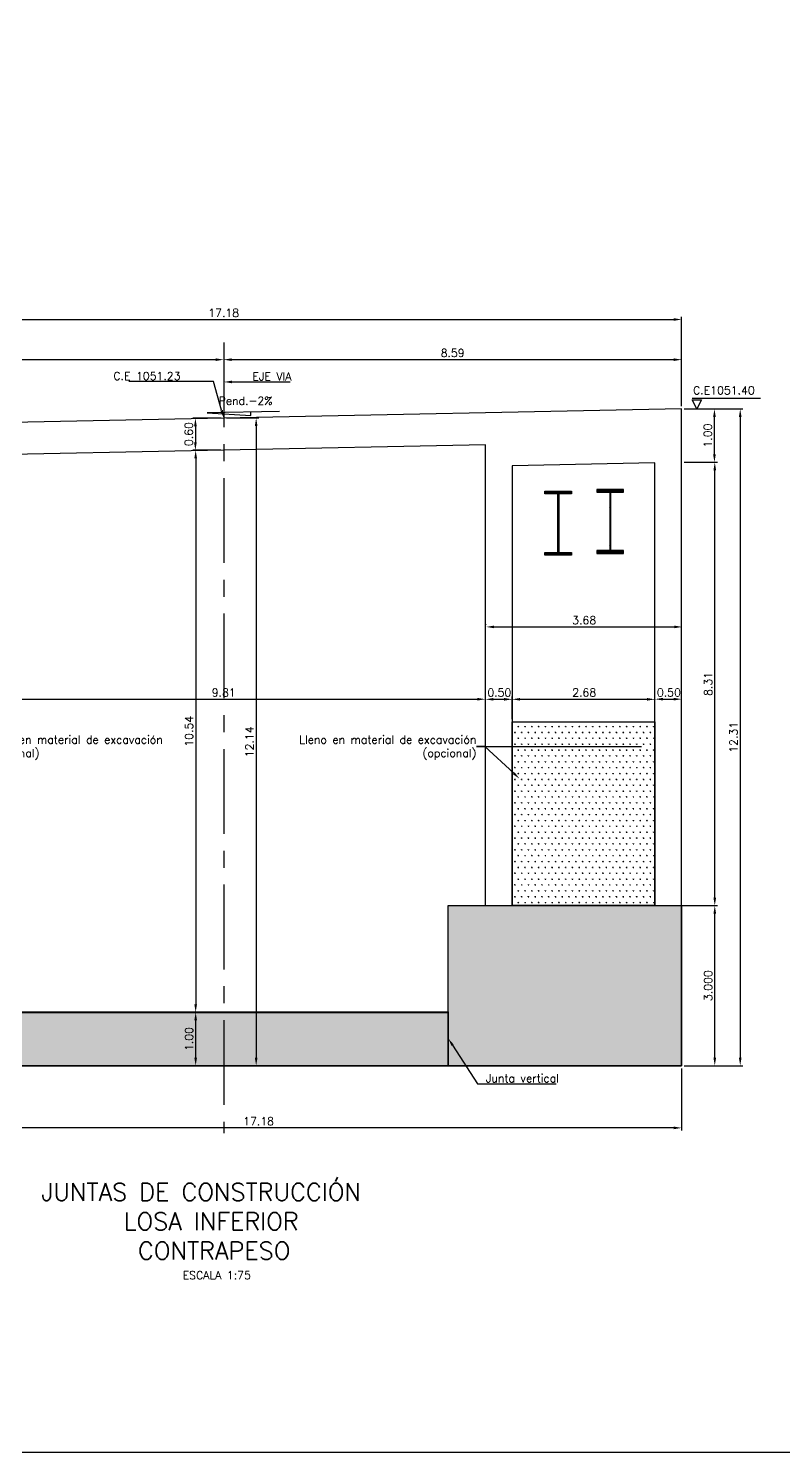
# Model space of a CAD drawing. Header units: metres. Extents: x 1080427 to 1081241, y 976768 to 977288.
# Drawn here: x 1080580.96 to 1080595.13, y 976868.29 to 976894.98 of the extents above; entities that cross this region are included whole.
import ezdxf
from ezdxf import colors
from ezdxf.entities.mleader import LeaderData, LeaderLine
from ezdxf.math import Vec2, Vec3

# ---------------------------------------------------------------- set-up
doc = ezdxf.new("R2010")
doc.units = ezdxf.units.M
doc.header["$LTSCALE"] = 25.4
doc.linetypes.add('CENTER', pattern=[2, 1.25, -0.25, 0.25, -0.25])
for name, color, linetype in [('CONTRAPESO', 3, 'Continuous'), ('DIMCONTRAPESO', 1, 'Continuous'), ('EJE VIA', 10, 'CENTER'), ('HATCH', 9, 'Continuous'), ('PERFIL MET', 37, 'Continuous'), ('REGL175', 7, 'Continuous'), ('SOLIDOS', 9, 'Continuous')]:
    doc.layers.add(name, color=color, linetype=linetype)
doc.layers.add('COTA', color=1, linetype='Continuous', lineweight=30)
doc.layers.add('COTACIM', color=20, linetype='Continuous', lineweight=5)
doc.styles.add('romans', font='romans.shx')
doc.dimstyles.new('Copy 75', dxfattribs={"dimtxt": 0.15, "dimasz": 0.15, "dimexe": 0.05, "dimexo": 0.05, "dimgap": 0.05, "dimtad": 1, "dimzin": 0, "dimdsep": 46, "dimtxsty": 'romans', "dimcen": 0.002, "dimclrd": 1, "dimclre": 1, "dimclrt": 3, "dimadec": 4, "dimazin": 0, "dimtfac": 1, "dimtofl": 0, "dimtmove": 1, "dimatfit": 3, "dimfxl": 1, "dimtolj": 1, "dimtzin": 0, "dimarcsym": 1})

# ---------------------------------------------------------------- blocks, each defined once
blk = doc.blocks.new('*D1234')
at = {"layer": 'COTA', "color": 1, "lineweight": -2, "transparency": 16777216}
for p, q in [((1080584.576185278, 976887.6756558885), (1080584.045707473, 976887.6756558885)), ((1080584.095707473, 976887.5256558885), (1080584.095707473, 976887.2255312438)), ((1080584.571185034, 976887.0755312438), (1080584.045707473, 976887.0755312438))]:
    blk.add_line(p, q, dxfattribs=at)
at = {"layer": 'COTA', "color": 1, "transparency": 16777216}
for points in [[(1080584.070707473, 976887.5256558885), (1080584.120707473, 976887.5256558885), (1080584.095707473, 976887.6756558885)], [(1080584.070707473, 976887.2255312438), (1080584.120707473, 976887.2255312438), (1080584.095707473, 976887.0755312438)]]:
    blk.add_solid(points, dxfattribs=at)
at = {"layer": 'Defpoints', "color": 0, "transparency": 16777216}
for p in [(1080584.626185278, 976887.6756558885), (1080584.095707473, 976887.0755312438), (1080584.621185035, 976887.0755312438)]:
    blk.add_point(p, dxfattribs=at)
at = {"layer": 'COTA', "color": 3, "transparency": 16777216, "insert": (1080583.970707469, 976887.3789879775), "char_height": 0.15, "attachment_point": 5, "rotation": 90, "style": 'romans'}
blk.add_mtext('\\A1;0.60', dxfattribs=at)
blk = doc.blocks.new('*D1235')
at = {"layer": 'COTA', "color": 1, "lineweight": -2, "transparency": 16777216}
for p, q in [((1080576.036185034, 976887.5506558875), (1080576.036185034, 976889.5769952025)), ((1080576.186185034, 976889.5269952024), (1080593.066185034, 976889.5269952024)), ((1080593.216185034, 976887.9006558876), (1080593.216185034, 976889.5769952025))]:
    blk.add_line(p, q, dxfattribs=at)
at = {"layer": 'COTA', "color": 1, "transparency": 16777216}
for points in [[(1080576.186185034, 976889.5519952024), (1080576.186185034, 976889.5019952024), (1080576.036185034, 976889.5269952024)], [(1080593.066185034, 976889.5519952024), (1080593.066185034, 976889.5019952024), (1080593.216185034, 976889.5269952024)]]:
    blk.add_solid(points, dxfattribs=at)
at = {"layer": 'Defpoints', "color": 0, "transparency": 16777216}
for p in [(1080593.216185034, 976889.5269952024), (1080593.216185034, 976887.8506558875), (1080576.036185034, 976887.5006558874)]:
    blk.add_point(p, dxfattribs=at)
at = {"layer": 'COTA', "color": 3, "transparency": 16777216, "insert": (1080584.626185034, 976889.6519952024), "char_height": 0.15, "attachment_point": 5, "style": 'romans'}
blk.add_mtext('\\A1;17.18', dxfattribs=at)
blk = doc.blocks.new('*D1241')
at = {"layer": 'COTA', "color": 1, "lineweight": -2, "transparency": 16777216}
for p, q in [((1080579.716317059, 976882.3598258876), (1080579.716317059, 976882.3597016039)), ((1080579.866317058, 976882.4097016039), (1080589.386185034, 976882.4097016039))]:
    blk.add_line(p, q, dxfattribs=at)
at = {"layer": 'COTA', "color": 1, "transparency": 16777216}
for points in [[(1080579.866317058, 976882.434701604), (1080579.866317058, 976882.3847016039), (1080579.716317059, 976882.4097016039)], [(1080589.386185034, 976882.434701604), (1080589.386185034, 976882.3847016039), (1080589.536185034, 976882.4097016039)]]:
    blk.add_solid(points, dxfattribs=at)
at = {"layer": 'Defpoints', "color": 0, "transparency": 16777216}
for p in [(1080579.716317059, 976882.4098258876), (1080589.536185034, 976882.4097016039), (1080589.536185034, 976882.4097016039)]:
    blk.add_point(p, dxfattribs=at)
at = {"layer": 'COTA', "color": 3, "transparency": 16777216, "insert": (1080584.626305391, 976882.5347016039), "char_height": 0.15, "attachment_point": 5, "style": 'romans'}
blk.add_mtext('\\A1;9.81', dxfattribs=at)
blk = doc.blocks.new('*D1242')
at = {"layer": 'COTA', "color": 1, "lineweight": -2, "transparency": 16777216}
for p, q in [((1080589.536185034, 976882.3597016039), (1080589.536185034, 976882.3580131867)), ((1080589.686185034, 976882.4080131868), (1080589.886185034, 976882.4080131868))]:
    blk.add_line(p, q, dxfattribs=at)
at = {"layer": 'COTA', "color": 1, "transparency": 16777216}
for points in [[(1080589.686185034, 976882.4330131868), (1080589.686185034, 976882.3830131867), (1080589.536185034, 976882.4080131868)], [(1080589.886185034, 976882.4330131868), (1080589.886185034, 976882.3830131867), (1080590.036185034, 976882.4080131868)]]:
    blk.add_solid(points, dxfattribs=at)
at = {"layer": 'Defpoints', "color": 0, "transparency": 16777216}
for p in [(1080589.536185034, 976882.4097016039), (1080590.036185034, 976882.4080131868), (1080590.036185034, 976882.4080131868)]:
    blk.add_point(p, dxfattribs=at)
at = {"layer": 'COTA', "color": 3, "transparency": 16777216, "insert": (1080589.79630463, 976882.5347016039), "char_height": 0.15, "attachment_point": 5, "style": 'romans'}
blk.add_mtext('\\A1;0.50', dxfattribs=at)
blk = doc.blocks.new('*D1243')
at = {"layer": 'COTA', "color": 1, "lineweight": -2, "transparency": 16777216}
for p, q in [((1080590.036185034, 976882.033119394), (1080590.036185034, 976882.4580131868)), ((1080590.186185034, 976882.4080131868), (1080592.566185093, 976882.4080131868)), ((1080592.716185093, 976882.3604218147), (1080592.716185093, 976882.3580131867))]:
    blk.add_line(p, q, dxfattribs=at)
at = {"layer": 'COTA', "color": 1, "transparency": 16777216}
for points in [[(1080590.186185034, 976882.4330131868), (1080590.186185034, 976882.3830131867), (1080590.036185034, 976882.4080131868)], [(1080592.566185093, 976882.4330131868), (1080592.566185093, 976882.3830131867), (1080592.716185093, 976882.4080131868)]]:
    blk.add_solid(points, dxfattribs=at)
at = {"layer": 'Defpoints', "color": 0, "transparency": 16777216}
for p in [(1080592.716185093, 976882.4104218148), (1080592.716185093, 976882.4080131868), (1080590.036185034, 976881.9831193939)]:
    blk.add_point(p, dxfattribs=at)
at = {"layer": 'COTA', "color": 3, "transparency": 16777216, "insert": (1080591.388752038, 976882.5354218245), "char_height": 0.15, "attachment_point": 5, "style": 'romans'}
blk.add_mtext('\\A1;2.68', dxfattribs=at)
blk = doc.blocks.new('*D1244')
at = {"layer": 'COTA', "color": 1, "lineweight": -2, "transparency": 16777216}
for p, q in [((1080592.716185034, 976882.0333928453), (1080592.716185034, 976882.4604218246)), ((1080592.866185034, 976882.4104218245), (1080593.066185034, 976882.4104218245))]:
    blk.add_line(p, q, dxfattribs=at)
at = {"layer": 'COTA', "color": 1, "transparency": 16777216}
for points in [[(1080592.866185034, 976882.4354218246), (1080592.866185034, 976882.3854218245), (1080592.716185034, 976882.4104218245)], [(1080593.066185034, 976882.4354218246), (1080593.066185034, 976882.3854218245), (1080593.216185034, 976882.4104218245)]]:
    blk.add_solid(points, dxfattribs=at)
at = {"layer": 'Defpoints', "color": 0, "transparency": 16777216}
for p in [(1080593.216185034, 976882.4104218245), (1080593.216185034, 976882.4104218245), (1080592.716185034, 976881.9833928453)]:
    blk.add_point(p, dxfattribs=at)
at = {"layer": 'COTA', "color": 3, "transparency": 16777216, "insert": (1080592.976878121, 976882.5354218245), "char_height": 0.15, "attachment_point": 5, "style": 'romans'}
blk.add_mtext('\\A1;0.50', dxfattribs=at)
blk = doc.blocks.new('*D1267')
at = {"layer": 'COTA', "color": 1, "lineweight": -2, "transparency": 16777216}
for p, q in [((1080576.036185034, 976875.4906558874), (1080576.036185034, 976874.3252379713)), ((1080593.216185034, 976875.4906558874), (1080593.216185034, 976874.3252379713)), ((1080593.066185034, 976874.3752379713), (1080576.186185034, 976874.3752379713))]:
    blk.add_line(p, q, dxfattribs=at)
at = {"layer": 'COTA', "color": 1, "transparency": 16777216}
for points in [[(1080576.186185034, 976874.4002379713), (1080576.186185034, 976874.3502379713), (1080576.036185034, 976874.3752379713)], [(1080593.066185034, 976874.4002379713), (1080593.066185034, 976874.3502379713), (1080593.216185034, 976874.3752379713)]]:
    blk.add_solid(points, dxfattribs=at)
at = {"layer": 'Defpoints', "color": 0, "transparency": 16777216}
for p in [(1080576.036185034, 976875.5406558875), (1080593.216185034, 976875.5406558875), (1080576.036185034, 976874.3752379713)]:
    blk.add_point(p, dxfattribs=at)
at = {"layer": 'COTA', "color": 3, "transparency": 16777216, "insert": (1080585.281082585, 976874.5002379713), "char_height": 0.15, "attachment_point": 5, "style": 'romans'}
blk.add_mtext('\\A1;17.18', dxfattribs=at)
blk = doc.blocks.new('*D1245')
at = {"layer": 'Defpoints', "color": 0, "transparency": 16777216}
for p in [(1080584.6261851, 976888.7743839321), (1080584.6261851, 976888.7743839321), (1080576.036185034, 976887.5006558874)]:
    blk.add_point(p, dxfattribs=at)
at = {"layer": 'DIMCONTRAPESO', "color": 1, "lineweight": -2, "transparency": 16777216}
for p, q in [((1080576.036185034, 976887.5506558875), (1080576.036185034, 976888.8243839322)), ((1080576.186185034, 976888.7743839321), (1080584.4761851, 976888.7743839321))]:
    blk.add_line(p, q, dxfattribs=at)
at = {"layer": 'DIMCONTRAPESO', "color": 1, "transparency": 16777216}
for points in [[(1080576.186185034, 976888.7993839321), (1080576.186185034, 976888.7493839321), (1080576.036185034, 976888.7743839321)], [(1080584.4761851, 976888.7993839321), (1080584.4761851, 976888.7493839321), (1080584.6261851, 976888.7743839321)]]:
    blk.add_solid(points, dxfattribs=at)
at = {"layer": 'DIMCONTRAPESO', "color": 3, "transparency": 16777216, "insert": (1080580.331185067, 976888.8993839321), "char_height": 0.15, "attachment_point": 5, "style": 'romans'}
blk.add_mtext('\\A1;8.59', dxfattribs=at)
blk = doc.blocks.new('*D1246')
at = {"layer": 'Defpoints', "color": 0, "transparency": 16777216}
for p in [(1080584.6261851, 976888.7743839321), (1080593.216185034, 976888.7743839321), (1080593.216185034, 976887.8506558875)]:
    blk.add_point(p, dxfattribs=at)
at = {"layer": 'DIMCONTRAPESO', "color": 1, "lineweight": -2, "transparency": 16777216}
for p, q in [((1080584.7761851, 976888.7743839321), (1080593.066185034, 976888.7743839321)), ((1080593.216185034, 976887.9006558876), (1080593.216185034, 976888.8243839322))]:
    blk.add_line(p, q, dxfattribs=at)
at = {"layer": 'DIMCONTRAPESO', "color": 1, "transparency": 16777216}
for points in [[(1080584.7761851, 976888.7993839321), (1080584.7761851, 976888.7493839321), (1080584.6261851, 976888.7743839321)], [(1080593.066185034, 976888.7993839321), (1080593.066185034, 976888.7493839321), (1080593.216185034, 976888.7743839321)]]:
    blk.add_solid(points, dxfattribs=at)
at = {"layer": 'DIMCONTRAPESO', "color": 3, "transparency": 16777216, "insert": (1080588.921185067, 976888.8993839321), "char_height": 0.15, "attachment_point": 5, "style": 'romans'}
blk.add_mtext('\\A1;8.59', dxfattribs=at)
blk = doc.blocks.new('*D1249')
at = {"layer": 'Defpoints', "color": 0, "transparency": 16777216}
for p in [(1080589.549552771, 976883.7625521733), (1080593.226105726, 976883.7652464999), (1080593.226105726, 976883.7652464999)]:
    blk.add_point(p, dxfattribs=at)
at = {"layer": 'DIMCONTRAPESO', "color": 1, "lineweight": -2, "transparency": 16777216}
for p, q in [((1080589.549552771, 976883.8125521734), (1080589.549552771, 976883.8152465)), ((1080589.699552771, 976883.7652464999), (1080593.076105726, 976883.7652464999))]:
    blk.add_line(p, q, dxfattribs=at)
at = {"layer": 'DIMCONTRAPESO', "color": 1, "transparency": 16777216}
for points in [[(1080589.699552771, 976883.7902464999), (1080589.699552771, 976883.7402464999), (1080589.549552771, 976883.7652464999)], [(1080593.076105726, 976883.7902464999), (1080593.076105726, 976883.7402464999), (1080593.226105726, 976883.7652464999)]]:
    blk.add_solid(points, dxfattribs=at)
at = {"layer": 'DIMCONTRAPESO', "color": 3, "transparency": 16777216, "insert": (1080591.387829249, 976883.8902464999), "char_height": 0.15, "attachment_point": 5, "style": 'romans'}
blk.add_mtext('\\A1;3.68', dxfattribs=at)
blk = doc.blocks.new('*D1269')
at = {"layer": 'Defpoints', "color": 0, "transparency": 16777216}
for p in [(1080584.100729315, 976876.5406558879), (1080584.100729319, 976876.5406558879), (1080584.100729315, 976875.5406558879)]:
    blk.add_point(p, dxfattribs=at)
at = {"layer": 'DIMCONTRAPESO', "color": 1, "lineweight": -2, "transparency": 16777216}
blk.add_line((1080584.100729319, 976875.690655888), (1080584.100729319, 976876.3906558879), dxfattribs=at)
at = {"layer": 'DIMCONTRAPESO', "color": 1, "transparency": 16777216}
for points in [[(1080584.07572932, 976876.3906558879), (1080584.125729319, 976876.3906558879), (1080584.100729319, 976876.5406558879)], [(1080584.07572932, 976875.690655888), (1080584.125729319, 976875.690655888), (1080584.100729319, 976875.5406558879)]]:
    blk.add_solid(points, dxfattribs=at)
at = {"layer": 'DIMCONTRAPESO', "color": 3, "transparency": 16777216, "insert": (1080583.975729319, 976876.0406558873), "char_height": 0.15, "attachment_point": 5, "rotation": 90, "style": 'romans'}
blk.add_mtext('\\A1;1.00', dxfattribs=at)
blk = doc.blocks.new('*D1252')
at = {"layer": 'COTA', "color": 1, "lineweight": -2, "transparency": 16777216}
for p, q in [((1080584.571185034, 976887.0755312438), (1080584.050729384, 976887.0755312438)), ((1080584.100729384, 976886.9255312438), (1080584.100729384, 976876.6903867989)), ((1080584.576186956, 976876.5403867989), (1080584.050729384, 976876.5403867989))]:
    blk.add_line(p, q, dxfattribs=at)
at = {"layer": 'COTA', "color": 1, "transparency": 16777216}
for points in [[(1080584.075729385, 976886.9255312438), (1080584.125729384, 976886.9255312438), (1080584.100729384, 976887.0755312438)], [(1080584.075729385, 976876.6903867989), (1080584.125729384, 976876.6903867989), (1080584.100729384, 976876.5403867989)]]:
    blk.add_solid(points, dxfattribs=at)
at = {"layer": 'Defpoints', "color": 0, "transparency": 16777216}
for p in [(1080584.621185035, 976887.0755312438), (1080584.100729384, 976876.5403867989), (1080584.626186956, 976876.5403867989)]:
    blk.add_point(p, dxfattribs=at)
at = {"layer": 'COTA', "color": 3, "transparency": 16777216, "insert": (1080583.975729384, 976881.8079590207), "char_height": 0.15, "attachment_point": 5, "rotation": 90, "style": 'romans'}
blk.add_mtext('\\A1;10.54', dxfattribs=at)
blk = doc.blocks.new('*D1264')
at = {"layer": 'COTA', "color": 1, "lineweight": -2, "transparency": 16777216}
for p, q in [((1080584.676183246, 976887.6806558879), (1080585.28525201, 976887.6806558879)), ((1080585.23525201, 976887.5306558879), (1080585.23525201, 976875.690655888)), ((1080584.676185101, 976875.5406558879), (1080585.28525201, 976875.5406558879))]:
    blk.add_line(p, q, dxfattribs=at)
at = {"layer": 'COTA', "color": 1, "transparency": 16777216}
for points in [[(1080585.21025201, 976887.5306558879), (1080585.26025201, 976887.5306558879), (1080585.23525201, 976887.6806558879)], [(1080585.21025201, 976875.690655888), (1080585.26025201, 976875.690655888), (1080585.23525201, 976875.5406558879)]]:
    blk.add_solid(points, dxfattribs=at)
at = {"layer": 'Defpoints', "color": 0, "transparency": 16777216}
for p in [(1080584.626183246, 976887.6806558879), (1080584.626185101, 976875.5406558879), (1080585.23525201, 976875.5406558879)]:
    blk.add_point(p, dxfattribs=at)
at = {"layer": 'COTA', "color": 3, "transparency": 16777216, "insert": (1080585.11025201, 976881.6106558874), "char_height": 0.15, "attachment_point": 5, "rotation": 90, "style": 'romans'}
blk.add_mtext('\\A1;12.14', dxfattribs=at)
blk = doc.blocks.new('*D1273')
at = {"layer": 'COTA', "color": 1, "lineweight": -2, "transparency": 16777216}
for p, q in [((1080593.266185035, 976887.850655888), (1080594.365219307, 976887.850655888)), ((1080594.315219307, 976887.700655888), (1080594.315219307, 976875.690655888)), ((1080593.266185035, 976875.5406558879), (1080594.365219307, 976875.5406558879))]:
    blk.add_line(p, q, dxfattribs=at)
at = {"layer": 'COTA', "color": 1, "transparency": 16777216}
for points in [[(1080594.290219307, 976887.700655888), (1080594.340219307, 976887.700655888), (1080594.315219307, 976887.850655888)], [(1080594.290219307, 976875.690655888), (1080594.340219307, 976875.690655888), (1080594.315219307, 976875.5406558879)]]:
    blk.add_solid(points, dxfattribs=at)
at = {"layer": 'Defpoints', "color": 0, "transparency": 16777216}
for p in [(1080593.216185034, 976887.850655888), (1080593.216185034, 976875.5406558879), (1080594.315219307, 976875.5406558879)]:
    blk.add_point(p, dxfattribs=at)
at = {"layer": 'COTA', "color": 3, "transparency": 16777216, "insert": (1080594.190219307, 976881.6956558874), "char_height": 0.15, "attachment_point": 5, "rotation": 90, "style": 'romans'}
blk.add_mtext('\\A1;12.31', dxfattribs=at)
blk = doc.blocks.new('*D1274')
at = {"layer": 'COTA', "color": 1, "lineweight": -2, "transparency": 16777216}
for p, q in [((1080592.766185145, 976878.5406558879), (1080593.887726958, 976878.5406558879)), ((1080593.837726958, 976875.690655888), (1080593.837726958, 976878.3906558879)), ((1080593.266185035, 976875.5406558879), (1080593.887726958, 976875.5406558879))]:
    blk.add_line(p, q, dxfattribs=at)
at = {"layer": 'COTA', "color": 1, "transparency": 16777216}
for points in [[(1080593.812726958, 976878.3906558879), (1080593.862726958, 976878.3906558879), (1080593.837726958, 976878.5406558879)], [(1080593.812726958, 976875.690655888), (1080593.862726958, 976875.690655888), (1080593.837726958, 976875.5406558879)]]:
    blk.add_solid(points, dxfattribs=at)
at = {"layer": 'Defpoints', "color": 0, "transparency": 16777216}
for p in [(1080592.716185145, 976878.5406558879), (1080593.837726958, 976878.5406558879), (1080593.216185034, 976875.5406558879)]:
    blk.add_point(p, dxfattribs=at)
at = {"layer": 'COTA', "color": 3, "transparency": 16777216, "insert": (1080593.712726958, 976877.0406558873), "char_height": 0.15, "attachment_point": 5, "rotation": 90, "style": 'romans'}
blk.add_mtext('\\A1;3.000', dxfattribs=at)
blk = doc.blocks.new('*D1275')
at = {"layer": 'COTA', "color": 1, "lineweight": -2, "transparency": 16777216}
for p, q in [((1080593.266185035, 976886.8504481479), (1080593.887726958, 976886.8504481479)), ((1080593.837726958, 976878.690655888), (1080593.837726958, 976886.7004481478)), ((1080592.766185145, 976878.5406558879), (1080593.887726958, 976878.5406558879))]:
    blk.add_line(p, q, dxfattribs=at)
at = {"layer": 'COTA', "color": 1, "transparency": 16777216}
for points in [[(1080593.812726958, 976886.7004481478), (1080593.862726958, 976886.7004481478), (1080593.837726958, 976886.8504481479)], [(1080593.812726958, 976878.690655888), (1080593.862726958, 976878.690655888), (1080593.837726958, 976878.5406558879)]]:
    blk.add_solid(points, dxfattribs=at)
at = {"layer": 'Defpoints', "color": 0, "transparency": 16777216}
for p in [(1080593.216185034, 976886.8504481479), (1080593.837726958, 976886.8504481479), (1080592.716185145, 976878.5406558879)]:
    blk.add_point(p, dxfattribs=at)
at = {"layer": 'COTA', "color": 3, "transparency": 16777216, "insert": (1080593.712726958, 976882.6955520173), "char_height": 0.15, "attachment_point": 5, "rotation": 90, "style": 'romans'}
blk.add_mtext('\\A1;8.31', dxfattribs=at)
blk = doc.blocks.new('*D1265')
at = {"layer": 'COTA', "color": 1, "lineweight": -2, "transparency": 16777216}
for p, q in [((1080593.266185035, 976887.850655888), (1080593.8811628, 976887.850655888)), ((1080593.8311628, 976887.0004481479), (1080593.8311628, 976887.700655888)), ((1080593.266185035, 976886.8504481479), (1080593.8811628, 976886.8504481479))]:
    blk.add_line(p, q, dxfattribs=at)
at = {"layer": 'COTA', "color": 1, "transparency": 16777216}
for points in [[(1080593.8061628, 976887.700655888), (1080593.8561628, 976887.700655888), (1080593.8311628, 976887.850655888)], [(1080593.8061628, 976887.0004481479), (1080593.8561628, 976887.0004481479), (1080593.8311628, 976886.8504481479)]]:
    blk.add_solid(points, dxfattribs=at)
at = {"layer": 'Defpoints', "color": 0, "transparency": 16777216}
for p in [(1080593.216185034, 976887.850655888), (1080593.8311628, 976887.850655888), (1080593.216185034, 976886.8504481479)]:
    blk.add_point(p, dxfattribs=at)
at = {"layer": 'COTA', "color": 3, "transparency": 16777216, "insert": (1080593.7061628, 976887.3505520173), "char_height": 0.15, "attachment_point": 5, "rotation": 90, "style": 'romans'}
blk.add_mtext('\\A1;1.00', dxfattribs=at)

msp = doc.modelspace()

# ---------------------------------------------------------------- hatches: boundary and pattern name
at = {"layer": 'HATCH', "transparency": 33554470}
h = msp.add_hatch(color=256, dxfattribs=at)
h.dxf.hatch_style = 1
h.paths.add_polyline_path([(1080588.838280416, 976878.5406558875), (1080593.216212673, 976878.5406558879), (1080593.216185034, 976875.5406558875), (1080588.83831886, 976875.5406558873)])
at = {"layer": 'HATCH', "transparency": 33554559}
h = msp.add_hatch(color=256, dxfattribs=at)
h.dxf.hatch_style = 1
h.paths.add_polyline_path([(1080580.431000225, 976876.5498509925), (1080588.838280416, 976876.5515689008), (1080588.83831886, 976875.5406558875), (1080580.431000225, 976875.5406558875)])
at = {"layer": 'PERFIL MET'}
h = msp.add_hatch(dxfattribs=at)
h.set_pattern_fill('ANSI31', color=256, scale=0.005)
h.set_pattern_definition([(45, (-90.95626789843664, -239.5304629943566), (-0.01122532015133644, 0.01122532015133644), [])])
h.paths.add_polyline_path([(1080590.911652064, 976886.2585756227), (1080590.911652064, 976885.1601756227), (1080591.152127064, 976885.1601756227), (1080591.152127064, 976885.1093756227), (1080590.652127064, 976885.1093756227), (1080590.652127064, 976885.1601756227), (1080590.892602064, 976885.1601756227), (1080590.892602064, 976886.2585756227), (1080590.652127064, 976886.2585756227), (1080590.652127064, 976886.3093756227), (1080591.152127064, 976886.3093756227), (1080591.152127064, 976886.2585756227)])
h = msp.add_hatch(dxfattribs=at)
h.set_pattern_fill('ANSI31', color=256, scale=0.005)
h.set_pattern_definition([(45, (-90.95622766111046, -239.4964647570159), (-0.01122532015133644, 0.01122532015133644), [])])
h.paths.add_polyline_path([(1080591.867654478, 976886.29257386), (1080591.867654478, 976885.19417386), (1080591.627179478, 976885.19417386), (1080591.627179478, 976885.14337386), (1080592.127179478, 976885.14337386), (1080592.127179478, 976885.19417386), (1080591.886704478, 976885.19417386), (1080591.886704478, 976886.29257386), (1080592.127179478, 976886.29257386), (1080592.127179478, 976886.34337386), (1080591.627179478, 976886.34337386), (1080591.627179478, 976886.29257386)])
at = {"layer": 'SOLIDOS'}
h = msp.add_hatch(dxfattribs=at)
h.set_pattern_fill('SWAMP', color=252, scale=0.005)
h.set_pattern_definition([(0, (-206.5237054410391, -186.8174139672192), (0.0635, 0.109985226181), [0.015875, -0.111125]), (90, (-206.515767941039, -186.8174139672192), (-0.06349999999999999, 0.109985226181), [0.0079375, -0.212032952362]), (90, (-206.5137835660391, -186.8174139672192), (-0.06349999999999999, 0.109985226181), [0.006350000000000001, -0.213620452362]), (90, (-206.517752316039, -186.8174139672192), (-0.06349999999999999, 0.109985226181), [0.006350000000000001, -0.213620452362]), (59.99999999999999, (-206.5117991910391, -186.8174139672192), (-0.06349999991372332, 0.1099852262308119), [0.00508, -0.12192]), (120, (-206.519736691039, -186.8174139672192), (-0.1269999999137233, 4.981188794772607e-11), [0.005079999999999995, -0.1219199999999999])])
h.paths.add_polyline_path([(1080592.716185034, 976881.9833928453), (1080590.036185034, 976881.9831193939), (1080590.036185034, 976878.5403867986), (1080592.727112449, 976878.5396493814)])

# ---------------------------------------------------------------- linework, layer by layer
at = {"layer": 'CONTRAPESO'}
for points in [[(1080593.216185034, 976887.8506558875), (1080576.036185034, 976887.5006558874), (1080576.036185034, 976875.5406558875), (1080576.036185034, 976875.5406558875), (1080576.036185034, 976875.5406558875), (1080593.216185034, 976875.5406558875), (1080593.216185034, 976875.5406558875), (1080593.216185034, 976875.5406558875)], [(1080590.036185034, 976881.9831193939), (1080592.716185034, 976881.9833928453), (1080592.716185089, 976878.5406558875), (1080590.036185034, 976878.5406558875)]]:
    msp.add_lwpolyline(points, close=True, dxfattribs=at)
for points in [[(1080588.838280416, 976878.5406558875), (1080588.838280416, 976878.5406558875), (1080589.536185034, 976878.5406558875), (1080589.536185034, 976887.1755166831), (1080579.716185034, 976886.9755458037), (1080579.716185034, 976878.5406558875), (1080580.431002729, 976878.5403867984), (1080580.427546721, 976876.5406558875), (1080588.834823944, 976876.5406558875), (1080588.838280416, 976878.5406558875)], [(1080592.716185144, 976878.5406558875), (1080592.716185034, 976886.8402559517), (1080590.036185034, 976886.7856257828), (1080590.036185034, 976878.5406558875), (1080592.716185144, 976878.5406558875), (1080592.716185144, 976878.5406558875)]]:
    msp.add_lwpolyline(points, dxfattribs=at)
at = {"layer": 'COTA'}
for p, q in [((1080588.834823944, 976876.5406558875), (1080588.83831886, 976875.5406558875)), ((1080588.838280416, 976876.5515689008), (1080588.838280416, 976875.5516558841))]:
    msp.add_line(p, q, dxfattribs=at)
at = {"layer": 'COTA', "color": 2}
msp.add_lwpolyline([(1080593.415430424, 976888.0528070851), (1080594.696392233, 976888.0528070851)], dxfattribs=at)
msp.add_lwpolyline([(1080593.415430424, 976888.0215300675), (1080593.587529496, 976888.0215300675), (1080593.50147996, 976887.8541185057), (1080593.50147996, 976887.8541185057)], close=True, dxfattribs=at)
at = {"layer": 'COTA'}
msp.add_lwpolyline([(1080585.675146798, 976887.8055146214), (1080584.313757302, 976887.7782236028), (1080585.13832351, 976887.7299987316), (1080585.137025934, 976887.7947272115)], dxfattribs=at)
at = {"layer": 'EJE VIA', "ltscale": 0.05}
msp.add_lwpolyline([(1080584.6261851, 976889.0941642512), (1080584.626186955, 976874.277667056)], dxfattribs=at)
at = {"layer": 'HATCH'}
for points in [[(1080588.838280416, 976878.5406558875), (1080593.216212673, 976878.5406558879), (1080593.216185034, 976875.5406558875), (1080588.83831886, 976875.5406558873)], [(1080580.431000225, 976876.5498509925), (1080588.838280416, 976876.5515689008), (1080588.83831886, 976875.5406558875), (1080580.431000225, 976875.5406558875)]]:
    msp.add_lwpolyline(points, close=True, dxfattribs=at)
at = {"layer": 'PERFIL MET'}
for points in [[(1080590.911652064, 976886.2585756227), (1080590.911652064, 976885.1601756227), (1080591.152127064, 976885.1601756227), (1080591.152127064, 976885.1093756227), (1080590.652127064, 976885.1093756227), (1080590.652127064, 976885.1601756227), (1080590.892602064, 976885.1601756227), (1080590.892602064, 976886.2585756227), (1080590.652127064, 976886.2585756227), (1080590.652127064, 976886.3093756227), (1080591.152127064, 976886.3093756227), (1080591.152127064, 976886.2585756227)], [(1080591.867654478, 976886.29257386), (1080591.867654478, 976885.19417386), (1080591.627179478, 976885.19417386), (1080591.627179478, 976885.14337386), (1080592.127179478, 976885.14337386), (1080592.127179478, 976885.19417386), (1080591.886704478, 976885.19417386), (1080591.886704478, 976886.29257386), (1080592.127179478, 976886.29257386), (1080592.127179478, 976886.34337386), (1080591.627179478, 976886.34337386), (1080591.627179478, 976886.29257386)]]:
    msp.add_lwpolyline(points, close=True, dxfattribs=at)
at = {"layer": 'REGL175'}
msp.add_lwpolyline([(1080539.045201683, 976920.2557588611), (1080611.348402491, 976920.2557588611), (1080611.348402491, 976868.2905262273), (1080539.045201683, 976868.2905262273)], close=True, dxfattribs=at)

# ---------------------------------------------------------------- texts
at = {"layer": 'COTA', "color": 3, "insert": (1080593.430403872, 976888.2733899248), "char_height": 0.15, "attachment_point": 1, "style": 'romans'}
msp.add_mtext('C.E1051.40', dxfattribs=at)
at = {"layer": 'COTA', "color": 3, "insert": (1080585.541768209, 976888.0789051781), "char_height": 0.15, "attachment_point": 3, "rotation": 359.9979362755683, "style": 'romans'}
msp.add_mtext('Pend.-2%', dxfattribs=at)
at = {"layer": 'REGL175', "insert": (1080578.243463427, 976873.3390603316), "char_height": 0.33, "width": 12.63271454232745, "attachment_point": 1, "style": 'romans'}
msp.add_mtext('\\pi2.96136;{\\C0;JUNTAS DE CONSTRUCCIÓN\\P\\pi4.50921;LOSA INFERIOR\\P\\pi4.77636;CONTRAPESO\\P\\pi5.61278;\\H0.45455x;\\C3;ESCALA 1:75}', dxfattribs=at)

# ---------------------------------------------------------------- dimensions: what is measured, and where the dimension line sits
at = {"layer": 'COTA', "color": 4}
dim = msp.add_linear_dim(base=(1080593.216185034, 976889.5269952024), p1=(1080576.036185034, 976887.5006558874), p2=(1080593.216185034, 976887.8506558875), dimstyle='Copy 75', dxfattribs=at)
dim.commit()
dim.dimension.update_dxf_attribs({"geometry": '*D1235', "text_midpoint": (1080584.626185034, 976889.6519952024)})
dim = msp.add_linear_dim(base=(1080584.095707473, 976887.0755312438), p1=(1080584.626185278, 976887.675655888), p2=(1080584.621185034, 976887.0755312433), angle=90, dimstyle='Copy 75', dxfattribs=at)
dim.commit()
dim.dimension.update_dxf_attribs({"geometry": '*D1234', "text_midpoint": (1080584.095707469, 976887.3789879775), "dimtype": 160})
at = {"layer": 'COTA', "color": 2}
for base, p1, p2, picture, middle in [((1080585.23525201, 976875.5406558879), (1080584.626183245, 976887.6806558875), (1080584.626185101, 976875.5406558875), '*D1264', (1080585.11025201, 976881.6106558874)), ((1080594.315219307, 976875.5406558879), (1080593.216185034, 976887.8506558875), (1080593.216185034, 976875.5406558875), '*D1273', (1080594.190219307, 976881.6956558874)), ((1080593.8311628, 976887.850655888), (1080593.216185034, 976886.8504481474), (1080593.216185034, 976887.8506558875), '*D1265', (1080593.7061628, 976887.3505520173)), ((1080584.100729384, 976876.5403867989), (1080584.621185034, 976887.0755312433), (1080584.626186955, 976876.5403867984), '*D1252', (1080583.975729384, 976881.8079590207)), ((1080593.837726958, 976886.8504481479), (1080592.716185144, 976878.5406558875), (1080593.216185034, 976886.8504481474), '*D1275', (1080593.712726958, 976882.6955520173))]:
    dim = msp.add_linear_dim(base=base, p1=p1, p2=p2, angle=90, dimstyle='Copy 75', dxfattribs=at)
    dim.commit()
    dim.dimension.update_dxf_attribs({"geometry": picture, "text_midpoint": middle})
at = {"layer": 'COTA'}
dim = msp.add_linear_dim(base=(1080589.536185034, 976882.4097016039), p1=(1080579.716317059, 976882.4098258876), p2=(1080589.536185034, 976882.4097016039), text='9.81', dimstyle='Copy 75', dxfattribs=at)
dim.commit()
dim.dimension.update_dxf_attribs({"geometry": '*D1241', "text_midpoint": (1080584.626305391, 976882.4097016039), "dimtype": 160})
for base, p1, p2, picture, middle in [((1080590.036185034, 976882.4080131868), (1080589.536185034, 976882.4097016039), (1080590.036185034, 976882.4080131868), '*D1242', (1080589.79630463, 976882.4097016039)), ((1080592.716185093, 976882.4080131868), (1080590.036185034, 976881.9831193939), (1080592.716185093, 976882.4104218148), '*D1243', (1080591.388752038, 976882.4104218245)), ((1080593.216185034, 976882.4104218245), (1080592.716185034, 976881.9833928453), (1080593.216185034, 976882.4104218245), '*D1244', (1080592.976878121, 976882.4104218245))]:
    dim = msp.add_linear_dim(base=base, p1=p1, p2=p2, dimstyle='Copy 75', dxfattribs=at)
    dim.commit()
    dim.dimension.update_dxf_attribs({"geometry": picture, "text_midpoint": middle, "dimtype": 160})
at = {"layer": 'COTA', "color": 2}
dim = msp.add_linear_dim(base=(1080593.837726958, 976878.5406558879), p1=(1080593.216185034, 976875.5406558875), p2=(1080592.716185144, 976878.5406558875), angle=90, dimstyle='Copy 75', override={"dimdec": 3}, dxfattribs=at)
dim.commit()
dim.dimension.update_dxf_attribs({"geometry": '*D1274', "text_midpoint": (1080593.712726958, 976877.0406558873)})
at = {"layer": 'COTA', "color": 4}
dim = msp.add_linear_dim(base=(1080576.036185034, 976874.3752379713), p1=(1080593.216185034, 976875.5406558875), p2=(1080576.036185034, 976875.5406558875), dimstyle='Copy 75', dxfattribs=at)
dim.commit()
dim.dimension.update_dxf_attribs({"geometry": '*D1267', "text_midpoint": (1080585.281082585, 976874.3752379713), "dimtype": 160})
at = {"layer": 'DIMCONTRAPESO', "color": 2}
for base, p1, p2, picture, middle in [((1080584.6261851, 976888.7743839321), (1080576.036185034, 976887.5006558874), (1080584.6261851, 976888.7743839321), '*D1245', (1080580.331185067, 976888.8993839321)), ((1080593.216185034, 976888.7743839321), (1080584.6261851, 976888.7743839321), (1080593.216185034, 976887.8506558875), '*D1246', (1080588.921185067, 976888.8993839321)), ((1080593.226105726, 976883.7652464999), (1080589.549552771, 976883.7625521733), (1080593.226105726, 976883.7652464999), '*D1249', (1080591.387829249, 976883.8902464999))]:
    dim = msp.add_linear_dim(base=base, p1=p1, p2=p2, dimstyle='Copy 75', dxfattribs=at)
    dim.commit()
    dim.dimension.update_dxf_attribs({"geometry": picture, "text_midpoint": middle})
dim = msp.add_linear_dim(base=(1080584.100729319, 976876.5406558879), p1=(1080584.100729315, 976875.5406558875), p2=(1080584.100729315, 976876.5406558875), angle=90, dimstyle='Copy 75', dxfattribs=at)
dim.commit()
dim.dimension.update_dxf_attribs({"geometry": '*D1269', "text_midpoint": (1080583.975729319, 976876.0406558873)})

# ---------------------------------------------------------------- leaders
at = {"layer": 'COTA'}
ml = msp.add_multileader_mtext('Standard', dxfattribs=at)
ml.set_content('C.E 1051.23', color=3, style='romans')
ml.set_leader_properties(color=256)
ml.build(insert=Vec2(0, 0))
ml.multileader.update_dxf_attribs({"text_left_attachment_type": 6, "text_right_attachment_type": 6, "dogleg_length": 0.4881237929222352, "arrow_head_size": 0.15})
ctx = ml.context
ctx.base_point, ctx.char_height, ctx.arrow_head_size, ctx.landing_gap_size, ctx.plane_origin = Vec3(1080582.556902671, 976888.3625869212), 0.15, 0.15, 0, Vec3(1080584.626726392, 976887.8546717745)
ctx.left_attachment, ctx.right_attachment = 6, 6
notes = []
notes.append((ctx, [(1, (1, 1, 0), (1080584.437883607, 976888.3625869212), (-1, 0), 0.4881237929222352, [(0, [(1080584.6261851, 976887.6806559246)], 0, [])])]))
ctx.mtext.insert, ctx.mtext.flow_direction = Vec3(1080582.556902671, 976888.5425869212), 5
at = {"layer": 'COTACIM'}
ml = msp.add_multileader_mtext('Standard', dxfattribs=at)
ml.set_content('EJE VIA', color=3, style='romans')
ml.set_leader_properties(color=256)
ml.build(insert=Vec2(0, 0))
ml.multileader.update_dxf_attribs({"text_left_attachment_type": 6, "text_right_attachment_type": 6, "dogleg_length": 0.1560199508385566, "arrow_head_size": 0.15})
ctx = ml.context
ctx.base_point, ctx.char_height, ctx.arrow_head_size, ctx.landing_gap_size, ctx.plane_origin = Vec3(1080585.165030304, 976888.3561762066), 0.15, 0.15, 0, Vec3(1080584.29855003, 976888.2202982313)
ctx.left_attachment, ctx.right_attachment = 6, 6
notes.append((ctx, [(0, (1, 1, 0), (1080585.009010353, 976888.3561762066), (1, 0), 0.1560199508385566, [(0, [(1080584.629639717, 976888.3561886605)], 0, [])])]))
ctx.mtext.insert, ctx.mtext.width, ctx.mtext.flow_direction = Vec3(1080585.165030304, 976888.5361762067), 3.591094247298315, 5
ml = msp.add_multileader_mtext('Standard', dxfattribs=at)
ml.set_content('Lleno en material de excavación\\P(opcional)', color=3, style='romans')
ml.set_leader_properties(color=256)
ml.build(insert=Vec2(0, 0))
ml.multileader.update_dxf_attribs({"text_left_attachment_type": 6, "text_right_attachment_type": 6, "dogleg_length": 0.1560199508385566, "arrow_head_size": 0.15})
ctx = ml.context
ctx.base_point, ctx.char_height, ctx.arrow_head_size, ctx.landing_gap_size, ctx.plane_origin = Vec3(1080580.160503383, 976881.5265748794), 0.15, 0.15, 0, Vec3(1080584.032740268, 976879.6057613601)
ctx.left_attachment, ctx.right_attachment = 6, 6
notes.append((ctx, [(0, (1, 1, 0), (1080580.004483433, 976881.5265748794), (1, 0), 0.1560199508385566, [(0, [(1080579.005662039, 976880.9193223969)], 0, [])])]))
ctx.mtext.insert, ctx.mtext.width, ctx.mtext.flow_direction = Vec3(1080580.160503383, 976881.7265748794), 4.216741702286527, 5
ml = msp.add_multileader_mtext('Standard', dxfattribs=at)
ml.set_content('Lleno en material de excavación\\P(opcional)', color=3, style='romans')
ml.set_leader_properties(color=256)
ml.build(insert=Vec2(0, 0))
ml.multileader.update_dxf_attribs({"text_left_attachment_type": 6, "text_right_attachment_type": 6, "dogleg_length": 0.1560199508385566, "arrow_head_size": 0.15})
ctx = ml.context
ctx.base_point, ctx.char_height, ctx.arrow_head_size, ctx.landing_gap_size, ctx.plane_origin = Vec3(1080585.587458272, 976881.5265748794), 0.15, 0.15, 0, Vec3(1080589.605715107, 976879.6057613601)
ctx.left_attachment, ctx.right_attachment, ctx.text_align_type = 6, 6, 2
notes.append((ctx, [(1, (1, 1, 0), (1080589.522049651, 976881.5265748794), (-1, 0), 0.1560199508385566, [(0, [(1080590.175901986, 976880.9193223969)], 0, [])])]))
ctx.mtext.insert, ctx.mtext.width, ctx.mtext.alignment, ctx.mtext.flow_direction = Vec3(1080589.366029701, 976881.7265748794), 4.216741702286527, 3, 5
ml = msp.add_multileader_mtext('Standard', dxfattribs=at)
ml.set_content('Junta vertical', color=3, style='romans')
ml.set_leader_properties(color=256)
ml.build(insert=Vec2(0, 0))
ml.multileader.update_dxf_attribs({"text_left_attachment_type": 6, "text_right_attachment_type": 6, "dogleg_length": 0.1560199508385566, "arrow_head_size": 0.15})
ctx = ml.context
ctx.base_point, ctx.char_height, ctx.arrow_head_size, ctx.landing_gap_size, ctx.plane_origin = Vec3(1080589.544895093, 976875.1989299518), 0.15, 0.15, 0, Vec3(1080593.417131977, 976874.1193863462)
ctx.left_attachment, ctx.right_attachment = 6, 6
notes.append((ctx, [(0, (1, 1, 0), (1080589.388875142, 976875.1989299518), (1, 0), 0.1560199508385566, [(0, [(1080588.838280304, 976876.0516123924)], 0, [])])]))
ctx.mtext.insert, ctx.mtext.width, ctx.mtext.flow_direction = Vec3(1080589.544895093, 976875.3789299518), 4.216741702286527, 5
for ctx, leaders in notes:
    for number, flags, end, landing, length, lines in leaders:
        leader = LeaderData()
        leader.index, (leader.has_last_leader_line, leader.has_dogleg_vector, leader.attachment_direction) = number, flags
        leader.last_leader_point, leader.dogleg_vector, leader.dogleg_length = Vec3(end), Vec3(landing), length
        for number, points, colour, breaks in lines:
            line = LeaderLine()
            line.index, line.vertices, line.color, line.breaks = number, Vec3.list(points), colors.encode_raw_color(colour), breaks
            leader.lines.append(line)
        ctx.leaders.append(leader)

doc.saveas('drawing.dxf')
